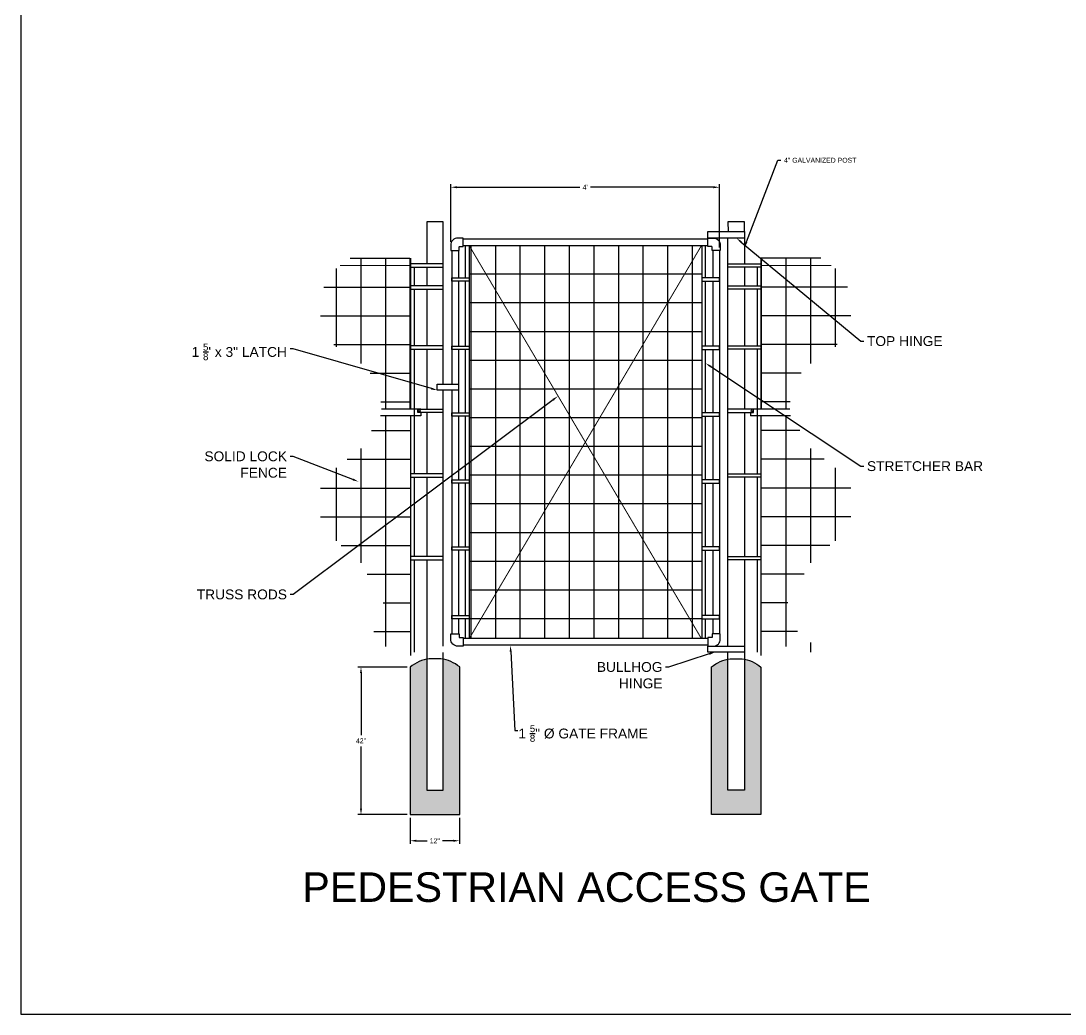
# Model space of a CAD drawing. Header units: feet. Extents: x -17 to 155, y -41 to 44.
# Drawn here: x 92.28 to 113.49, y 0.64 to 20.82 of the extents above; entities that cross this region are included whole.
import ezdxf
from ezdxf import colors
from ezdxf.entities.mleader import LeaderData, LeaderLine
from ezdxf.math import Vec2, Vec3

# ---------------------------------------------------------------- set-up
doc = ezdxf.new("R2010")
doc.units = ezdxf.units.FT
doc.header["$MEASUREMENT"] = 0
doc.layers.get('Defpoints').update_dxf_attribs({"color": 5})
for name, color, linetype in [('A L3post', 7, 'Continuous'), ('B L2concrete', 7, 'Continuous'), ('B L2concrete hatch', 7, 'Continuous'), ('B L3post', 7, 'Continuous'), ('B L4chain link fence', 7, 'Continuous'), ('B L7hardware', 7, 'Continuous'), ('C-SHEET-TEXT', 6, 'Continuous'), ('G-ANNO-TEXT', 1, 'Continuous')]:
    doc.layers.add(name, color=color, linetype=linetype)
doc.styles.add('NEI-A', font='arial.ttf')
doc.dimstyles.new('NEI-A', dxfattribs={"dimtxt": 0.1, "dimasz": 0.125, "dimexe": 0.0625, "dimexo": 0.0625, "dimgap": 0.0625, "dimtad": 0, "dimtih": 1, "dimtoh": 1, "dimdec": 4, "dimzin": 3, "dimdsep": 46, "dimlunit": 4, "dimtxsty": 'NEI-A', "dimcen": 0, "dimadec": 0, "dimazin": 0, "dimtfac": 0.75, "dimtdec": 4, "dimtofl": 0, "dimtmove": 0, "dimatfit": 3, "dimfxl": 1, "dimfrac": 1, "dimtolj": 1, "dimtzin": 0, "dimarcsym": 0})

# ---------------------------------------------------------------- blocks, each defined once
blk = doc.blocks.new('*D41')
at = {"layer": 'C-SHEET-TEXT', "color": 0, "lineweight": -2, "transparency": 16777216}
for p, q in [((101.0137548382929, 16.33131290296294), (101.0137548382929, 17.5030988197074)), ((101.1387548382929, 17.4405988197074), (103.6323882023136, 17.4405988197074)), ((106.3470652225416, 17.4405988197074), (103.8534318585209, 17.4405988197074)), ((106.4720652225416, 16.21953651137662), (106.4720652225416, 17.5030988197074))]:
    blk.add_line(p, q, dxfattribs=at)
at = {"layer": 'C-SHEET-TEXT', "color": 0, "transparency": 16777216}
for points in [[(101.1387548382929, 17.46143215304073), (101.1387548382929, 17.41976548637406), (101.0137548382929, 17.4405988197074)], [(106.3470652225416, 17.46143215304073), (106.3470652225416, 17.41976548637406), (106.4720652225416, 17.4405988197074)]]:
    blk.add_solid(points, dxfattribs=at)
at = {"layer": 'Defpoints', "color": 0, "transparency": 16777216}
for p in [(106.4720652225416, 17.4405988197074), (101.0137548382929, 16.26881290296294), (106.4720652225416, 16.15703651137662)]:
    blk.add_point(p, dxfattribs=at)
at = {"layer": 'C-SHEET-TEXT', "color": 0, "transparency": 16777216, "insert": (103.7429100304172, 17.4405988197074), "char_height": 0.1, "attachment_point": 5, "style": 'NEI-A'}
blk.add_mtext("\\A1;4'", dxfattribs=at)
blk = doc.blocks.new('*D33')
at = {"layer": 'C-SHEET-TEXT', "color": 0, "lineweight": -2, "transparency": 16777216}
for p, q in [((100.1244309421438, 7.693465156392429), (99.12443094216053, 7.693465156392429)), ((99.18693094216053, 7.568465156392429), (99.18693094216053, 6.306169794863099)), ((99.18693094216053, 4.818465156389701), (99.18693094216053, 6.080760517919034)), ((100.1244309421438, 4.693465156389701), (99.12443094216053, 4.693465156389701))]:
    blk.add_line(p, q, dxfattribs=at)
at = {"layer": 'C-SHEET-TEXT', "color": 0, "transparency": 16777216}
for points in [[(99.1660976088272, 7.568465156392429), (99.20776427549386, 7.568465156392429), (99.18693094216053, 7.693465156392429)], [(99.1660976088272, 4.818465156389701), (99.20776427549386, 4.818465156389701), (99.18693094216053, 4.693465156389701)]]:
    blk.add_solid(points, dxfattribs=at)
at = {"layer": 'Defpoints', "color": 0, "transparency": 16777216}
for p in [(100.1869309421438, 7.693465156392429), (99.18693094216053, 4.693465156389701), (100.1869309421438, 4.693465156389701)]:
    blk.add_point(p, dxfattribs=at)
at = {"layer": 'C-SHEET-TEXT', "color": 0, "transparency": 16777216, "insert": (99.1869309421605, 6.193465156391036), "char_height": 0.1, "attachment_point": 5, "style": 'NEI-A'}
blk.add_mtext('\\A1;42"', dxfattribs=at)
blk = doc.blocks.new('*D34')
at = {"layer": 'C-SHEET-TEXT', "color": 0, "lineweight": -2, "transparency": 16777216}
for p, q in [((100.1869309421438, 4.630965156389699), (100.1869309421438, 4.100965156389698)), ((101.1869309421438, 4.630965156389699), (101.1869309421438, 4.100965156389698)), ((100.3119309421438, 4.163465156389698), (100.5328211194971, 4.163465156389698)), ((101.0619309421438, 4.163465156389698), (100.8410407647904, 4.163465156389698))]:
    blk.add_line(p, q, dxfattribs=at)
at = {"layer": 'C-SHEET-TEXT', "color": 0, "transparency": 16777216}
for points in [[(100.3119309421438, 4.184298489723031), (100.3119309421438, 4.142631823056365), (100.1869309421438, 4.163465156389698)], [(101.0619309421438, 4.184298489723031), (101.0619309421438, 4.142631823056365), (101.1869309421438, 4.163465156389698)]]:
    blk.add_solid(points, dxfattribs=at)
at = {"layer": 'Defpoints', "color": 0, "transparency": 16777216}
for p in [(100.1869309421438, 4.693465156389699), (101.1869309421438, 4.693465156389699), (101.1869309421438, 4.163465156389698)]:
    blk.add_point(p, dxfattribs=at)
at = {"layer": 'C-SHEET-TEXT', "color": 0, "transparency": 16777216, "insert": (100.6869309421438, 4.163465156389698), "char_height": 0.1, "attachment_point": 5, "style": 'NEI-A'}
blk.add_mtext('\\A1;12"', dxfattribs=at)

msp = doc.modelspace()

# ---------------------------------------------------------------- hatches: boundary and pattern name
at = {"layer": 'B L2concrete hatch'}
h = msp.add_hatch(color=3, dxfattribs=at)
h.dxf.hatch_style = 1
h.set_gradient(color1=(173, 171, 176), color2=(173, 171, 176), tint=1)
edge = h.paths.add_edge_path()
edge.add_line((100.8587806568418, 5.19421510383561), (100.5254476568418, 5.19421510383561))
edge.add_line((100.5254476568418, 5.19421510383561), (100.5254476568418, 7.853104374325973))
edge.add_arc((100.6739984672137, 7.099366935201919), 0.7682365979302503, 101.1492835461439, 129.3463882818915)
edge.add_line((100.1869309421438, 7.693465156392426), (100.1869309421438, 4.693465156389699))
edge.add_line((100.1869309421438, 4.693465156389699), (100.6869309421438, 4.693465156389699))
edge.add_line((100.6869309421438, 4.693465156389699), (101.1921392754786, 4.694215103850162))
edge.add_line((101.1921392754786, 4.694215103850162), (101.1921392754786, 7.694215103852891))
edge.add_arc((100.705071750395, 7.100116882635097), 0.7682365979600361, 50.65361171861181, 78.45835300957492)
edge.add_line((100.8587806568418, 7.852819375339982), (100.8587806568418, 5.19421510383561))
h = msp.add_hatch(color=3, dxfattribs=at)
h.dxf.hatch_style = 1
h.set_gradient(color1=(173, 171, 176), color2=(173, 171, 176), tint=1)
edge = h.paths.add_edge_path()
edge.add_line((106.6430417300368, 5.19421510383561), (106.9763747300369, 5.19421510383561))
edge.add_line((106.9763747300369, 5.19421510383561), (106.9763747300369, 7.853104374325973))
edge.add_arc((106.8278239196649, 7.099366935201919), 0.7682365979302503, 410.6536117181085, 438.8507164538561, ccw=False)
edge.add_line((107.3148914447349, 7.693465156392426), (107.3148914447349, 4.693465156389699))
edge.add_line((107.3148914447349, 4.693465156389699), (106.8148914447349, 4.693465156389699))
edge.add_line((106.8148914447349, 4.693465156389699), (106.3096831114, 4.694215103850162))
edge.add_line((106.3096831114, 4.694215103850162), (106.3096831114, 7.694215103852891))
edge.add_arc((106.7967506364836, 7.100116882635097), 0.7682365979600361, 461.5416469904251, 489.34638828138816, ccw=False)
edge.add_line((106.6430417300368, 7.852819375339982), (106.6430417300368, 5.19421510383561))

# ---------------------------------------------------------------- linework, layer by layer
at = {"layer": 'A L3post', "color": 4}
for points in [[(100.8577860480397, 13.43665221643457), (100.8573256925467, 16.53912313336694), (100.8579952352827, 16.73912313336766), (100.5247897130327, 16.73912313336675), (100.5247897130327, 16.53912313336694), (100.5248276008498, 15.88582448741542)], [(106.9770326738459, 16.53912313336694), (106.9770326738459, 16.73912313336675), (106.643827151596, 16.73912313336766), (106.644496694332, 16.53912313336694)], [(106.6432471344407, 8.11797191004914), (106.6438294395118, 16.4065888171717)], [(106.9770326738459, 16.53912313336694), (106.9769947860288, 15.88582448741542)], [(100.5248315403421, 15.81789592674338), (100.5248537321579, 15.43524301985233)], [(106.9769908465366, 15.81789592674338), (106.9769686547208, 15.43524301985233)], [(100.5248576716501, 15.36731445917937), (100.5249241295975, 14.22138179152168)], [(106.9769647152286, 15.36731445917937), (106.9768982572811, 14.22138179152168)], [(100.5249280690898, 14.15345323084964), (100.5249990911886, 12.92882102437486)], [(106.9768943177889, 14.15345323084964), (106.9768232956901, 12.92882102437486)], [(100.8585752524379, 8.11797191004914), (100.8578040551835, 13.31529678163858)], [(100.525003031367, 12.86088062871111), (100.52507516553, 11.61707312412452)], [(106.9768193555116, 12.86088062871111), (106.9767472213486, 11.61707312412452)], [(100.5250791050223, 11.54914456345248), (100.5251726588246, 9.935998779345914)], [(106.9767432818564, 11.54914456345248), (106.976649728054, 9.935998779345914)], [(100.5251765983168, 9.86807021867387), (100.5254476568418, 5.194215103834701), (100.8587806568418, 5.194215103834701), (100.858584563449, 7.985437593853908)], [(106.9766457885618, 9.86807021867387), (106.9763747300369, 5.194215103834701), (106.6430417300368, 5.194215103834701), (106.6432378234296, 7.985437593853908)]]:
    msp.add_lwpolyline(points, dxfattribs=at)
at = {"layer": 'B L2concrete', "color": 6}
for points in [[(100.8119058235067, 7.860881770518949), (100.5723224901769, 7.860881770518949, 0.1327128910378656), (100.1869309421438, 7.693465156392426), (100.1869309421438, 4.693465156389699), (100.6921392754786, 4.694215103850162), (101.1921392754786, 4.694215103850162), (101.1921392754786, 7.694215103852889, 0.1376449796407839), (100.8119560607803, 7.860881770518949)], [(106.6899165633719, 7.860881770518949), (106.9294998967018, 7.860881770518949, -0.1327128910378656), (107.3148914447349, 7.693465156392426), (107.3148914447349, 4.693465156389699), (106.8096831114, 4.694215103850162), (106.3096831114, 4.694215103850162), (106.3096831114, 7.694215103852889, -0.1376449796407839), (106.6898663260983, 7.860881770518949)]]:
    msp.add_lwpolyline(points, format="xyb", dxfattribs=at)
at = {"layer": 'B L3post', "color": 4}
for p, q in [((100.402236283746, 12.7933914949899), (99.58581795093704, 12.7933914949899)), ((100.402236283746, 12.92880816499016), (99.60250149024176, 12.92880816499016)), ((107.8993208966369, 12.92880816499016), (107.0995861031326, 12.92880816499016)), ((107.9160044359416, 12.7933914949899), (107.0995861031326, 12.7933914949899))]:
    msp.add_line(p, q, dxfattribs=at)
at = {"layer": 'B L3post', "color": 4, "flags": 128}
for points in [[(101.0140293536153, 16.15704159149661), (101.180901642059, 16.15704159149571), (101.180901642059, 16.22946923359357, -0.2776847554347846), (101.188683763911, 16.23424843101655), (101.2658922666494, 16.23424843101655), (101.2658922666494, 16.4065888171717), (101.1567235558065, 16.4065888171717, 0.4461978078320802), (101.0140293536153, 16.26107950139701), (101.0140293536157, 16.15704159149661)], [(106.4877930332634, 16.15704159149661), (106.3209207448196, 16.15704159149571), (106.3209207448196, 16.22946923359357, 0.2776847554347846), (106.3131386229676, 16.23424843101655), (106.2359301202293, 16.23424843101655), (106.2359301202293, 16.4065888171717), (106.3450988310721, 16.4065888171717, -0.4461978078320802), (106.4877930332634, 16.26107950139701), (106.4877930332629, 16.15704159149661)], [(101.0140293536153, 8.367519135724228), (101.180901642059, 8.367519135725138), (101.180901642059, 8.295091493627273, 0.2776847554347846), (101.188683763911, 8.290312296204297), (101.2658922666494, 8.290312296204297), (101.2658922666494, 8.11797191004914), (101.1567235558065, 8.11797191004914, -0.4461978078320802), (101.0140293536153, 8.26348122582383), (101.0140293536157, 8.367519135724228)], [(106.4877930332634, 8.367519135724228), (106.3209207448196, 8.367519135725138), (106.3209207448196, 8.295091493627273, -0.2776847554347846), (106.3131386229676, 8.290312296204297), (106.2359301202293, 8.290312296204297), (106.2359301202293, 8.11797191004914), (106.3450988310721, 8.11797191004914, 0.4461978078320802), (106.4877930332634, 8.26348122582383), (106.4877930332629, 8.367519135724228)]]:
    msp.add_lwpolyline(points, format="xyb", dxfattribs=at)
for points in [[(106.2359301202293, 16.38812695759314), (101.2658922666494, 16.38812695759314)], [(101.029757164337, 16.15704159149661), (101.029757164337, 13.43665221643457)], [(101.1651738313369, 16.15704159149571), (101.1651738313369, 15.60256368535827)], [(106.2359301202293, 16.2527102905942), (101.2658922666494, 16.2527102905942)], [(106.3366485555418, 16.15704159149571), (106.3366485555418, 15.60256368535827)], [(106.4720652225416, 16.15704159149661), (106.4720652225416, 8.367519135724228)], [(101.1651738313369, 15.53463512466894), (101.1651738313369, 14.2143426572238)], [(106.3366485555418, 15.53463512466894), (106.3366485555418, 14.2143426572238)], [(101.1651738313369, 14.14641409653448), (101.1651738313369, 12.85434265722413)], [(106.3366485555418, 14.14641409653448), (106.3366485555418, 12.85434265722413)], [(101.029757164337, 13.31529678163858), (101.029757164337, 8.367519135724228)], [(100.2668196137462, 12.92880816499016), (100.2668196137462, 12.7933914949899)], [(100.402236283746, 12.86109982999003), (100.402236283746, 12.7933914949899)], [(101.1651738313369, 12.7864140965348), (101.1651738313369, 11.49434265722627)], [(106.3366485555418, 12.7864140965348), (106.3366485555418, 11.49434265722627)], [(107.0995861031326, 12.86109982999003), (107.0995861031326, 12.7933914949899)], [(107.2350027731324, 12.92880816499016), (107.2350027731324, 12.7933914949899)], [(101.1651738313369, 11.42641409653331), (101.1651738313369, 10.1343426572266)], [(106.3366485555418, 11.42641409653331), (106.3366485555418, 10.1343426572266)], [(101.1651738313369, 10.06641409653364), (101.1651738313369, 8.740378376880448)], [(106.3366485555418, 10.06641409653364), (106.3366485555418, 8.740378376880448)], [(101.1651738313369, 8.672449816187486), (101.1651738313369, 8.367519135724228)], [(106.3366485555418, 8.672449816187486), (106.3366485555418, 8.367519135724228)], [(106.2359301202293, 8.271850436626641), (101.2658922666494, 8.271850436626641)], [(106.2359301202293, 8.136433769627706), (101.2658922666494, 8.136433769627706)]]:
    msp.add_lwpolyline(points, dxfattribs=at)
at = {"layer": 'B L3post', "const_width": 0.02, "flags": 128}
for points in [[(100.1920972716813, 15.85185877078945), (98.75737978589149, 15.85185877078945)], [(107.3097251151973, 15.85185877078945), (108.7444426009872, 15.85185877078945)]]:
    msp.add_lwpolyline(points, dxfattribs=at)
at = {"layer": 'B L3post', "color": 4}
for centre in [(100.3683821162464, 12.8949539974901), (107.1334402706322, 12.8949539974901)]:
    msp.add_circle(centre, 0.01999999999998181, dxfattribs=at)
at = {"layer": 'B L4chain link fence', "color": 3}
for points in [[(101.3120781620375, 15.60256368535827), (101.3120781620375, 16.2527102905942)], [(101.3868005041024, 16.2527102905942), (101.3868005041024, 8.271850436626641)], [(106.1150218827763, 16.2527102905942), (106.1150218827763, 8.271850436626641)], [(106.1897442248411, 15.60256368535827), (106.1897442248411, 16.2527102905942)], [(100.1920972716813, 15.81789449044479), (100.1920972716813, 12.92880816499016)], [(100.2668196137462, 15.81789449044479), (100.2668196137462, 15.43524158241505)], [(107.2350027731324, 15.81789449044479), (107.2350027731324, 15.43524158241505)], [(107.3097251151973, 15.81789449044479), (107.3097251151973, 12.92880816499016)], [(101.3120781620375, 14.2143426572238), (101.3120781620375, 15.53463512466894)], [(106.1897442248411, 14.2143426572238), (106.1897442248411, 15.53463512466894)], [(100.2668196137462, 15.36731302172573), (100.2668196137462, 14.22138067438661)], [(107.2350027731324, 15.36731302172573), (107.2350027731324, 14.22138067438661)], [(100.2668196137462, 14.15345211369729), (100.2668196137462, 12.92880816499016)], [(101.3120781620375, 12.85434265722413), (101.3120781620375, 14.14641409653448)], [(106.1897442248411, 12.85434265722413), (106.1897442248411, 14.14641409653448)], [(107.2350027731324, 14.15345211369729), (107.2350027731324, 12.92880816499016)], [(100.1920972716813, 12.7933914949899), (100.1920972716813, 7.928808164990164)], [(100.2668196137462, 12.86087960429993), (100.2668196137462, 11.61707200165981)], [(101.3120781620375, 11.49434265722627), (101.3120781620375, 12.7864140965348)], [(106.1897442248411, 11.49434265722627), (106.1897442248411, 12.7864140965348)], [(107.2350027731324, 12.86087960429993), (107.2350027731324, 11.61707200165981)], [(107.3097251151973, 12.7933914949899), (107.3097251151973, 7.928808164990164)], [(100.2668196137462, 11.54914344097049), (100.2668196137462, 9.935997653439676)], [(107.2350027731324, 11.54914344097049), (107.2350027731324, 9.935997653439676)], [(101.3120781620375, 10.1343426572266), (101.3120781620375, 11.42641409653331)], [(106.1897442248411, 10.1343426572266), (106.1897442248411, 11.42641409653331)], [(101.3120781620375, 8.740378376880448), (101.3120781620375, 10.06641409653364)], [(106.1897442248411, 8.740378376880448), (106.1897442248411, 10.06641409653364)], [(100.2668196137462, 9.868069092750352), (100.2668196137462, 7.996736725679488)], [(107.2350027731324, 9.868069092750352), (107.2350027731324, 7.996736725679488)], [(101.3120781620375, 8.271850436626641), (101.3120781620375, 8.672449816187486)], [(106.1897442248411, 8.271850436626641), (106.1897442248411, 8.672449816187486)]]:
    msp.add_lwpolyline(points, dxfattribs=at)
at = {"layer": 'B L4chain link fence', "color": 3, "lineweight": 30, "const_width": 0.02}
for points in [[(101.3868005041024, 8.271850436626641), (106.1034206144697, 16.2527102905942)], [(101.3868005041024, 16.2527102905942), (106.1034206144697, 8.271850436626641)]]:
    msp.add_lwpolyline(points, dxfattribs=at)
at = {"layer": 'B L4chain link fence', "color": 253, "flags": 128}
for points in [[(101.3868005041024, 16.2527102905942), (101.3868005041024, 8.271850436626641)], [(101.4167626505225, 16.2527102905942), (101.4167626505225, 8.271850436626641)], [(101.9167626505225, 16.2527102905942), (101.9167626505225, 8.271850436626641)], [(102.4167626505225, 16.2527102905942), (102.4167626505225, 8.271850436626641)], [(102.9167626505225, 16.2527102905942), (102.9167626505225, 8.271850436626641)], [(103.4167626505225, 16.2527102905942), (103.4167626505225, 8.271850436626641)], [(103.9167626505225, 16.2527102905942), (103.9167626505225, 8.271850436626641)], [(104.4167626505225, 16.2527102905942), (104.4167626505225, 8.271850436626641)], [(104.9167626505225, 16.2527102905942), (104.9167626505225, 8.271850436626641)], [(105.4167626505225, 16.2527102905942), (105.4167626505225, 8.271850436626641)], [(105.9167626505225, 16.2527102905942), (105.9167626505225, 8.271850436626641)], [(98.96786810772772, 15.99673321177486), (100.1818634906123, 15.99673321177486)], [(99.18186349061233, 15.99673321177486), (99.18186349061233, 13.86084226409819)], [(99.68186349061233, 15.99673321177486), (99.68186349061233, 12.92880525108828)], [(100.1818634906123, 15.99673321177486), (100.1818634906123, 12.92880525108828)], [(100.1920972716813, 15.99673612567674), (100.1920972716813, 12.92880816499016)], [(107.3097251151973, 15.99673612567674), (107.3097251151973, 12.92880816499016)], [(108.5339542791509, 15.99673321177486), (107.3199588962663, 15.99673321177486)], [(107.3199588962663, 15.99673321177486), (107.3199588962663, 12.92880525108828)], [(107.8199588962663, 15.99673321177486), (107.8199588962663, 12.92880525108828)], [(108.3199588962663, 15.99673321177486), (108.3199588962663, 13.86084226409819)], [(98.68186349061233, 15.79239111344302), (98.68186349061233, 14.20107546010602)], [(108.8199588962663, 15.79239111344302), (108.8199588962663, 14.20107546010602)], [(101.3868005041024, 15.67894673027602), (106.1150218827763, 15.67894673027602)], [(98.42958335832162, 15.41339987844183), (100.1818634906123, 15.41339987844183)], [(109.072239028557, 15.41339987844183), (107.3199588962663, 15.41339987844183)], [(101.3868005041024, 15.09561339694299), (106.1150218827763, 15.09561339694299)], [(98.36148808909837, 14.8300665451088), (100.1818634906123, 14.8300665451088)], [(109.1403342977803, 14.8300665451088), (107.3199588962663, 14.8300665451088)], [(101.3868005041024, 14.51227498348996), (106.1150218827763, 14.51227498348996)], [(98.63810406469264, 14.24673321177577), (100.1818634906123, 14.24673321177577)], [(108.863718322186, 14.24673321177577), (107.3199588962663, 14.24673321177577)], [(101.3868005041024, 13.92894165015693), (106.1150218827763, 13.92894165015693)], [(99.37218373184459, 13.66339987844274), (100.1818634906123, 13.66339987844274)], [(108.1296386550341, 13.66339987844274), (107.3199588962663, 13.66339987844274)], [(101.3868005041024, 13.3456083168239), (106.1150218827763, 13.3456083168239)], [(99.5912168990223, 13.08006654510971), (100.1818634906123, 13.08006654510971)], [(107.9106054878563, 13.08006654510971), (107.3199588962663, 13.08006654510971)], [(99.68186349061233, 12.79338858108802), (99.68186349061233, 8.112555926349136)], [(100.1920972716813, 12.7933914949899), (100.1920972716813, 7.996736725679488)], [(101.3868005041024, 12.76227498349087), (106.1150218827763, 12.76227498349087)], [(107.3097251151973, 12.7933914949899), (107.3097251151973, 7.996736725679488)], [(107.8199588962663, 12.79338858108802), (107.8199588962663, 8.112555926349136)], [(99.39882006267698, 12.49673321177668), (100.1818634906123, 12.49673321177668)], [(108.1030023242017, 12.49673321177668), (107.3199588962663, 12.49673321177668)], [(99.18186349061233, 12.13262460945314), (99.18186349061233, 9.811355007958786)], [(101.3868005041024, 12.17894165015784), (106.1150218827763, 12.17894165015784)], [(108.3199588962663, 12.13262460945314), (108.3199588962663, 9.811355007958786)], [(98.90367447389525, 11.91339987844365), (100.1818634906123, 11.91339987844365)], [(108.5981479129834, 11.91339987844365), (107.3199588962663, 11.91339987844365)], [(98.68186349061233, 11.73860342630812), (98.68186349061233, 10.25486374724549)], [(108.8199588962663, 11.73860342630812), (108.8199588962663, 10.25486374724549)], [(101.3868005041024, 11.59560831682481), (106.1150218827763, 11.59560831682481)], [(98.36148808909837, 11.33006654511062), (100.1818634906123, 11.33006654511062)], [(109.1403342977803, 11.33006654511062), (107.3199588962663, 11.33006654511062)], [(101.3868005041024, 11.01227498349178), (106.1150218827763, 11.01227498349178)], [(98.36148808909837, 10.74673321177759), (100.1818634906123, 10.74673321177759)], [(109.1403342977803, 10.74673321177759), (107.3199588962663, 10.74673321177759)], [(101.3868005041024, 10.42894165015875), (106.1150218827763, 10.42894165015875)], [(98.78497743256975, 10.16339987844456), (100.1818634906123, 10.16339987844456)], [(108.7168449543089, 10.16339987844456), (107.3199588962663, 10.16339987844456)], [(101.3868005041024, 9.845608316825723), (106.1150218827763, 9.845608316825723)], [(99.3115708627517, 9.580066545111526), (100.1818634906123, 9.580066545111526)], [(108.1902515241269, 9.580066545111526), (107.3199588962663, 9.580066545111526)], [(101.3868005041024, 9.262274983492693), (106.1150218827763, 9.262274983492693)], [(99.6387062192527, 8.996733211778496), (100.1818634906123, 8.996733211778496)], [(107.8631161676259, 8.996733211778496), (107.3199588962663, 8.996733211778496)], [(101.3868005041024, 8.678941650159663), (106.1150218827763, 8.678941650159663)], [(99.44483381708523, 8.413399878445466), (100.1818634906123, 8.413399878445466)], [(108.0569885697934, 8.413399878445466), (107.3199588962663, 8.413399878445466)], [(108.3199588962663, 8.191047559113008), (108.3199588962663, 7.996733811777608)]]:
    msp.add_lwpolyline(points, dxfattribs=at)
at = {"layer": 'B L7hardware', "color": 6}
for points in [[(106.2359301202293, 16.53912313336694), (106.9763747300369, 16.53912313336694), (106.9763747300369, 16.4065888171717), (106.2359301202293, 16.4065888171717)], [(100.8580344586191, 15.88582592575401), (100.1920972716813, 15.88582305113412), (100.1920972716813, 15.81789449044479), (100.8580344586191, 15.81789736506469)], [(106.6437879282595, 15.88582592575401), (107.3097251151973, 15.88582305113412), (107.3097251151973, 15.81789449044479), (106.6437879282595, 15.81789736506469)], [(101.029757164337, 15.60256368535827), (101.3868005041024, 15.60256368535827), (101.3868005041024, 15.53463512466894), (101.029757164337, 15.53463512466894)], [(106.4720652225416, 15.60256368535827), (106.1150218827763, 15.60256368535827), (106.1150218827763, 15.53463512466894), (106.4720652225416, 15.53463512466894)], [(100.8580661135836, 15.43524445925866), (100.1920972716813, 15.43524158241505), (100.1920972716813, 15.36731302172573), (100.8580661135836, 15.36731589856934)], [(106.6437562732951, 15.43524445925866), (107.3097251151973, 15.43524158241505), (107.3097251151973, 15.36731302172573), (106.6437562732951, 15.36731589856934)], [(100.858151391689, 14.22138323380566), (100.1920972716813, 14.22138035097121), (100.1920972716813, 14.15345179028188), (100.858151391689, 14.15345467311633)], [(106.6436709951897, 14.22138323380566), (107.3097251151973, 14.22138035097121), (107.3097251151973, 14.15345179028188), (106.6436709951897, 14.15345467311633)], [(101.029757164337, 14.2143426572238), (101.3868005041024, 14.2143426572238), (101.3868005041024, 14.14641409653448), (101.029757164337, 14.14641409653448)], [(106.4720652225416, 14.2143426572238), (106.1150218827763, 14.2143426572238), (106.1150218827763, 14.14641409653448), (106.4720652225416, 14.14641409653448)], [(101.029757164337, 12.85434265722413), (101.3868005041024, 12.85434265722413), (101.3868005041024, 12.7864140965348), (101.029757164337, 12.7864140965348)], [(106.4720652225416, 12.85434265722413), (106.1150218827763, 12.85434265722413), (106.1150218827763, 12.7864140965348), (106.4720652225416, 12.7864140965348)], [(100.858334353715, 11.61707457258033), (100.1920972716813, 11.61707167689199), (100.1920972716813, 11.54914311620266), (100.858334353715, 11.549146011891)], [(101.029757164337, 11.49434265722627), (101.3868005041024, 11.49434265722627), (101.3868005041024, 11.42641409653331), (101.029757164337, 11.42641409653331)], [(106.4720652225416, 11.49434265722627), (106.1150218827763, 11.49434265722627), (106.1150218827763, 11.42641409653331), (106.4720652225416, 11.42641409653331)], [(106.6434880331637, 11.61707457258033), (107.3097251151973, 11.61707167689199), (107.3097251151973, 11.54914311620266), (106.6434880331637, 11.549146011891)], [(101.029757164337, 10.1343426572266), (101.3868005041024, 10.1343426572266), (101.3868005041024, 10.06641409653364), (101.029757164337, 10.06641409653364)], [(106.4720652225416, 10.1343426572266), (106.1150218827763, 10.1343426572266), (106.1150218827763, 10.06641409653364), (106.4720652225416, 10.06641409653364)], [(100.8584524552177, 9.936000231784396), (100.1920972716813, 9.935997327798736), (100.1920972716813, 9.868068767109412), (100.8584524552177, 9.868071671095072)], [(106.643369931661, 9.936000231784396), (107.3097251151973, 9.935997327798736), (107.3097251151973, 9.868068767109412), (106.643369931661, 9.868071671095072)], [(101.029757164337, 8.740378376880448), (101.3868005041024, 8.740378376880448), (101.3868005041024, 8.672449816187486), (101.029757164337, 8.672449816187486)], [(106.4720652225416, 8.740378376880448), (106.1150218827763, 8.740378376880448), (106.1150218827763, 8.672449816187486), (106.4720652225416, 8.672449816187486)], [(106.2359301202293, 8.11797191004914), (106.9763747300369, 8.11797191004914), (106.9765372613421, 7.99673818220433), (106.2359301202293, 7.99673818220433)]]:
    msp.add_lwpolyline(points, close=True, dxfattribs=at)
for points in [[(100.8582445856338, 12.86088249368274), (100.3419567016333, 12.86087960429993), (100.3419567016333, 12.92880816499016), (100.858239811064, 12.92884443573073)], [(106.6435778012448, 12.86088249368274), (107.1598656852454, 12.86087960429993), (107.1598656852454, 12.92880816499016), (106.6435825758146, 12.92884443573073)]]:
    msp.add_lwpolyline(points, dxfattribs=at)
at = {"layer": 'C-SHEET-TEXT', "flags": 128}
msp.add_lwpolyline([(101.1651738313369, 13.31529678163858), (100.7376098788647, 13.31529678163858), (100.7376098788647, 13.43665221643457), (101.1651738313369, 13.43665221643457)], dxfattribs=at)
at = {"layer": 'Defpoints'}
msp.add_lwpolyline([(92.27569165540189, 41.64137291175615), (92.27569165540189, 0.6413729427553676), (154.517914030466, 0.6413729427553676), (154.5079138973744, 41.64137291175615)], close=True, dxfattribs=at)

# ---------------------------------------------------------------- texts
at = {"layer": 'G-ANNO-TEXT', "insert": (103.7683766590836, 3.216944624309384), "char_height": 0.6, "width": 25.53361424414561, "attachment_point": 5, "style": 'NEI-A'}
msp.add_mtext('PEDESTRIAN ACCESS GATE', dxfattribs=at)

# ---------------------------------------------------------------- dimensions: what is measured, and where the dimension line sits
at = {"layer": 'C-SHEET-TEXT'}
dim = msp.add_linear_dim(base=(106.4720652225416, 17.4405988197074), p1=(101.0137548382929, 16.26881290296294), p2=(106.4720652225416, 16.15703651137662), text="4'", dimstyle='NEI-A', dxfattribs=at)
dim.commit()
dim.dimension.update_dxf_attribs({"geometry": '*D41', "text_midpoint": (103.7429100304172, 17.4405988197074), "dimtype": 160})
dim = msp.add_linear_dim(base=(99.18693094216053, 4.693465156389701), p1=(100.1869309421438, 7.693465156392426), p2=(100.1869309421438, 4.693465156389699), angle=90, text='42"', dimstyle='NEI-A', dxfattribs=at)
dim.commit()
dim.dimension.update_dxf_attribs({"geometry": '*D33', "text_midpoint": (99.1869309421605, 6.193465156391036)})
dim = msp.add_linear_dim(base=(101.1869309421438, 4.163465156389698), p1=(100.1869309421438, 4.693465156389699), p2=(101.1869309421438, 4.693465156389699), text='12"', dimstyle='NEI-A', dxfattribs=at)
dim.commit()
dim.dimension.update_dxf_attribs({"geometry": '*D34', "text_midpoint": (100.6869309421438, 4.163465156389698)})

# ---------------------------------------------------------------- leaders
ml = msp.add_multileader_mtext('Standard', dxfattribs=at)
ml.set_content('\\A1;4" GALVANIZED POST', color=256, style='NEI-A')
ml.set_leader_properties()
ml.build(insert=Vec2(0, 0))
ml.multileader.update_dxf_attribs({"dogleg_length": 0.0625, "arrow_head_size": 0.125})
ctx = ml.context
ctx.base_point, ctx.char_height, ctx.arrow_head_size, ctx.landing_gap_size, ctx.plane_origin = Vec3(107.7200599606501, 17.98819181029919), 0.1, 0.125, 0.0625, Vec3(107.5642693600068, 19.02617842527432)
notes = []
notes.append((ctx, [(0, (1, 1, 0), (107.6575599606501, 17.98819181029919), (1, 0), 0.0625, [(0, [(106.9770137299376, 16.21247381039118)], 0, [])])]))
ctx.mtext.insert, ctx.mtext.flow_direction = Vec3(107.7825599606501, 18.03904447059933), 5
ml = msp.add_multileader_mtext('Standard', dxfattribs=at)
ml.set_content('TOP HINGE', color=256, style='NEI-A')
ml.set_leader_properties()
ml.build(insert=Vec2(0, 0))
ml.multileader.update_dxf_attribs({"dogleg_length": 0.0625, "arrow_head_size": 0.125})
ctx = ml.context
ctx.base_point, ctx.char_height, ctx.arrow_head_size, ctx.landing_gap_size, ctx.plane_origin = Vec3(109.4057526609014, 14.31354482503955), 0.2, 0.125, 0.0625, Vec3(106.8163384747297, 16.4065888171717)
notes.append((ctx, [(0, (1, 1, 0), (109.3432526609014, 14.31354482503955), (1, 0), 0.0625, [(0, [(106.8163384747297, 16.4065888171717)], 0, [])])]))
ctx.mtext.insert, ctx.mtext.flow_direction = Vec3(109.4682526609014, 14.41525014563982), 5
ml = msp.add_multileader_mtext('Standard', dxfattribs=at)
ml.set_content('\\A1;1 {\\H0.7x;\\S5/8;}\' x 3" LATCH', color=256, style='NEI-A')
ml.set_leader_properties()
ml.build(insert=Vec2(0, 0))
ml.multileader.update_dxf_attribs({"dogleg_length": 0.0625, "arrow_head_size": 0.125})
ctx = ml.context
ctx.base_point, ctx.char_height, ctx.arrow_head_size, ctx.landing_gap_size, ctx.plane_origin = Vec3(95.74073683208864, 14.16092896629741), 0.2, 0.125, 0.0625, Vec3(99.137566763635, 13.64767767894043)
ctx.text_align_type = 2
notes.append((ctx, [(0, (1, 1, 0), (97.80695443099724, 14.16092896629741), (-1, 0), 0.0625, [(0, [(100.7376098788647, 13.31529678163858)], 0, [])])]))
ctx.mtext.insert, ctx.mtext.alignment, ctx.mtext.flow_direction = Vec3(97.68195443099724, 14.26270249972169), 3, 5
ml = msp.add_multileader_mtext('Standard', dxfattribs=at)
ml.set_content('STRETCHER BAR', color=256, style='NEI-A')
ml.set_leader_properties()
ml.build(insert=Vec2(0, 0))
ml.multileader.update_dxf_attribs({"dogleg_length": 0.0625, "arrow_head_size": 0.125})
ctx = ml.context
ctx.base_point, ctx.char_height, ctx.arrow_head_size, ctx.landing_gap_size, ctx.plane_origin = Vec3(109.4057526609014, 11.77286091715721), 0.2, 0.125, 0.0625, Vec3(106.8163384747297, 13.86590490928936)
notes.append((ctx, [(0, (1, 1, 0), (109.3432526609014, 11.77286091715721), (1, 0), 0.0625, [(0, [(106.1897442248411, 13.86590490928936)], 0, [])])]))
ctx.mtext.insert, ctx.mtext.flow_direction = Vec3(109.4682526609014, 11.87456623775748), 5
ml = msp.add_multileader_mtext('Standard', dxfattribs=at)
ml.set_content('TRUSS RODS', color=256, style='NEI-A')
ml.set_leader_properties()
ml.build(insert=Vec2(0, 0))
ml.multileader.update_dxf_attribs({"dogleg_length": 0.0625, "arrow_head_size": 0.125})
ctx = ml.context
ctx.base_point, ctx.char_height, ctx.arrow_head_size, ctx.landing_gap_size, ctx.plane_origin = Vec3(95.80881323045153, 9.166733726801771), 0.2, 0.125, 0.0625, Vec3(100.4437635430469, 11.84170249842462)
ctx.text_align_type = 2
notes.append((ctx, [(0, (1, 1, 0), (97.80695443099724, 9.166733726801771), (-1, 0), 0.0625, [(0, [(103.1921468533962, 13.19793465371001)], 0, [])])]))
ctx.mtext.insert, ctx.mtext.alignment, ctx.mtext.flow_direction = Vec3(97.68195443099724, 9.268439047402044), 3, 5
ml = msp.add_multileader_mtext('Standard', dxfattribs=at)
ml.set_content('SOLID LOCK\\PFENCE', color=256, style='NEI-A')
ml.set_leader_properties()
ml.build(insert=Vec2(0, 0))
ml.multileader.update_dxf_attribs({"dogleg_length": 0.0625, "arrow_head_size": 0.125})
ctx = ml.context
ctx.base_point, ctx.char_height, ctx.arrow_head_size, ctx.landing_gap_size, ctx.plane_origin = Vec3(95.95560722772302, 11.9722582417862), 0.2, 0.125, 0.0625, Vec3(99.137566763635, 11.45900695442922)
ctx.text_align_type = 2
notes.append((ctx, [(0, (1, 1, 0), (97.80695443099724, 11.9722582417862), (-1, 0), 0.0625, [(0, [(99.137566763635, 11.45900695442922)], 0, [])])]))
ctx.mtext.insert, ctx.mtext.alignment, ctx.mtext.flow_direction = Vec3(97.68195443099724, 12.07396356238647), 3, 5
ml = msp.add_multileader_mtext('Standard', dxfattribs=at)
ml.set_content('\\A1;1 {\\H0.7x;\\S5/8;}" %%C GATE FRAME', color=256, style='NEI-A')
ml.set_leader_properties()
ml.build(insert=Vec2(0, 0))
ml.multileader.update_dxf_attribs({"dogleg_length": 0.0625, "arrow_head_size": 0.125})
ctx = ml.context
ctx.base_point, ctx.char_height, ctx.arrow_head_size, ctx.landing_gap_size, ctx.plane_origin = Vec3(102.3740731530508, 6.406129436640162), 0.2, 0.125, 0.0625, Vec3(101.1769331024745, 8.038236557234063)
ctx.text_align_type = 2
notes.append((ctx, [(0, (1, 1, 0), (102.3115731530508, 6.406129436640162), (1, 0), 0.0625, [(0, [(102.2219956540559, 8.131615525669053)], 0, [])])]))
ctx.mtext.insert, ctx.mtext.alignment, ctx.mtext.flow_direction = Vec3(105.0143357724232, 6.510153993256806), 3, 5
ml = msp.add_multileader_mtext('Standard', dxfattribs=at)
ml.set_content('BULLHOG\\PHINGE', color=256, style='NEI-A')
ml.set_leader_properties()
ml.build(insert=Vec2(0, 0))
ml.multileader.update_dxf_attribs({"dogleg_length": 0.0625, "arrow_head_size": 0.125})
ctx = ml.context
ctx.base_point, ctx.char_height, ctx.arrow_head_size, ctx.landing_gap_size, ctx.plane_origin = Vec3(103.9537101347052, 7.692396191114289), 0.2, 0.125, 0.0625, Vec3(106.7881777629142, 10.40645152811428)
ctx.text_align_type = 2
notes.append((ctx, [(0, (1, 1, 0), (105.4386180473928, 7.692396191114289), (-1, 0), 0.0625, [(0, [(106.3829951719428, 7.99673818220433)], 0, [])])]))
ctx.mtext.insert, ctx.mtext.width, ctx.mtext.alignment, ctx.mtext.flow_direction = Vec3(105.3136180473928, 7.794101511714562), 1.939674703901161, 3, 5
for ctx, leaders in notes:
    for number, flags, end, landing, length, lines in leaders:
        leader = LeaderData()
        leader.index, (leader.has_last_leader_line, leader.has_dogleg_vector, leader.attachment_direction) = number, flags
        leader.last_leader_point, leader.dogleg_vector, leader.dogleg_length = Vec3(end), Vec3(landing), length
        for number, points, colour, breaks in lines:
            line = LeaderLine()
            line.index, line.vertices, line.color, line.breaks = number, Vec3.list(points), colors.encode_raw_color(colour), breaks
            leader.lines.append(line)
        ctx.leaders.append(leader)

doc.saveas('drawing.dxf')
